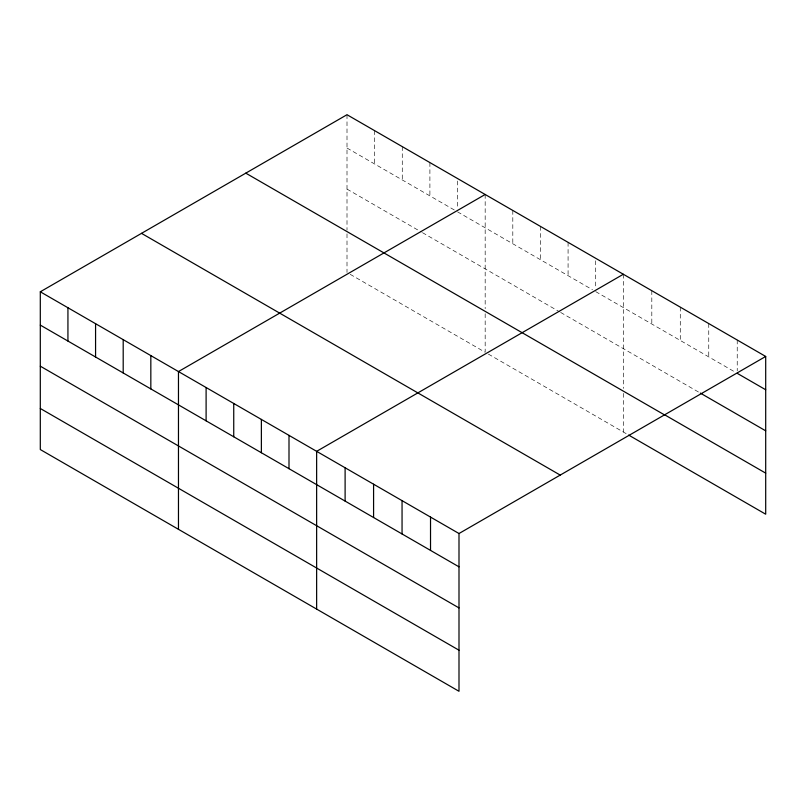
<?xml version="1.0" encoding="UTF-8"?>
<svg xmlns="http://www.w3.org/2000/svg" width="806" height="806" viewBox="0 0 806 806"><rect width="100%" height="100%" fill="white"/><g stroke="black" fill="none" stroke-linecap="round" stroke-linejoin="round"><path stroke-width="0.6" stroke-dasharray="4.03 3.02" d="M347.003 114.714L347.003 230.163M347.003 148.032L454.352 210.003M457.536 211.847L592.521 289.777M595.705 291.621L735.122 372.11M347.003 189.098L421.397 232.047M422.465 232.662L559.576 311.821M560.633 312.436L699.265 392.472M350.187 274.312L485.172 352.252L485.172 313.594M488.365 354.086L627.562 434.454M737.228 340.011L737.228 370.861M708.756 323.579L708.756 356.887M680.284 307.136L680.284 340.454M651.812 290.704L651.812 324.012M623.34 274.262L623.34 388.462M623.34 393.368L623.34 432.016M595.705 260.771L595.705 287.923M568.079 242.354L568.079 275.662M540.443 226.395L540.443 259.713M512.807 210.447L512.807 243.755M485.172 194.488L485.172 308.688M457.536 181.007L457.536 208.15M429.9 162.58L429.9 195.898M402.275 146.632L402.275 179.94M374.639 130.673L374.639 163.991M347.003 233.821L347.003 272.478"/><path stroke-width="1.21" d="M40.3 291.792L458.997 533.522L458.997 691.286L40.3 449.547L40.3 291.792L347.003 114.714L765.7 356.454L765.7 514.208L628.62 435.059M485.172 194.488L178.469 371.566L178.469 529.32M623.34 274.262L316.637 451.34L316.637 609.094M458.997 533.522L765.7 356.454M737.228 373.329L765.7 389.761M700.323 393.086L765.7 430.827M664.466 414.697L765.7 473.142M245.79 173.149L664.487 414.889M141.513 233.357L560.21 475.087M40.3 325.1L458.997 566.84M40.3 366.176L458.997 607.905M40.3 408.481L458.997 650.21M430.525 517.089L430.525 550.397M402.053 500.647L402.053 533.965M373.581 484.215L373.581 517.523M345.109 467.772L345.109 501.09M289.001 435.381L289.001 468.689M261.376 419.422L261.376 452.74M233.74 403.474L233.74 436.781M206.104 387.515L206.104 420.833M150.833 355.607L150.833 388.925M123.197 339.658L123.197 372.966M95.571 323.7L95.571 357.018M67.936 307.741L67.936 341.059"/></g></svg>
